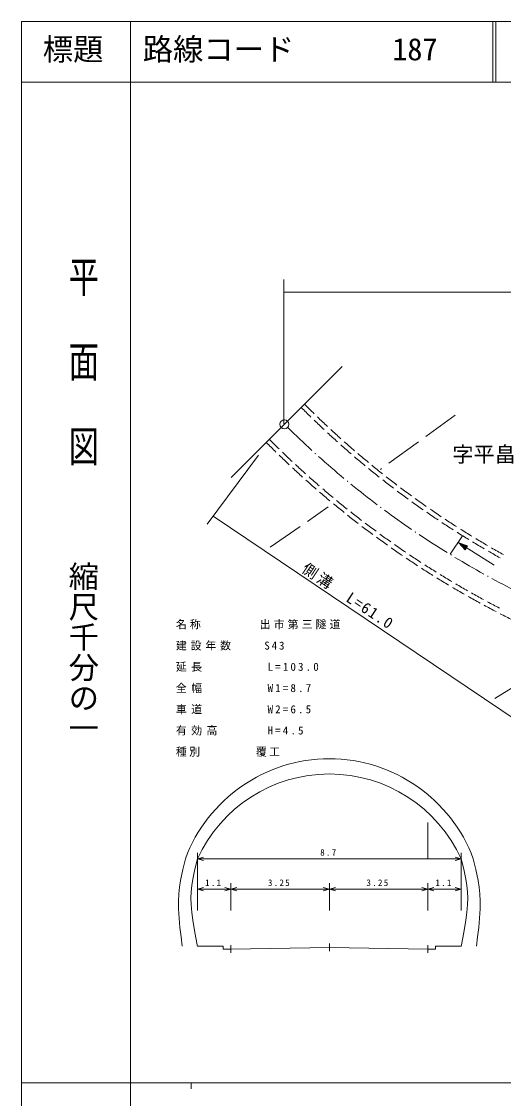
# Model space of a CAD drawing. Units: millimetres, scale not verified. Extents: x -23078 to 616922, y -205489 to 154511.
# Drawn here: x -23078 to 56415, y -23080 to 154511 of the extents above; entities that cross this region are included whole.
import ezdxf
from ezdxf.enums import TextEntityAlignment as Align

# ---------------------------------------------------------------- set-up
doc = ezdxf.new("R2010")
doc.units = ezdxf.units.MM
doc.header["$LTSCALE"] = 1000
doc.linetypes.add('DASHED', pattern=[7.5, 6, -1.5])
doc.linetypes.add('DASHED_SPACED', pattern=[12, 6, -6])
for name, color, linetype, lineweight in [('S-BGD', 7, 'Continuous', 13), ('S-BGD-HTXT', 7, 'Continuous', 13), ('S-TTL', 2, 'Continuous', 13), ('S-TTL-TXT', 7, 'Continuous', 13)]:
    doc.layers.add(name, color=color, linetype=linetype, lineweight=lineweight)
doc.styles.add('@ＭＳ ゴシック', font='')
doc.styles.add('ＭＳ ゴシック', font='')
doc.styles.get('@ＭＳ ゴシック').set_extended_font_data('@MS Gothic')
doc.styles.get('ＭＳ ゴシック').set_extended_font_data('MS Gothic')

msp = doc.modelspace()

# ---------------------------------------------------------------- linework, layer by layer
at = {"layer": 'S-BGD'}
for p, q in [((20192, 88183), (20192, 111960)), ((20192, 109858), (500278, 109858)), ((11501, 79301), (29833, 97633)), ((7534, 71644), (15996, 83008)), ((8522, 72971), (58814, 39069)), ((54864, 64875), (49035, 68524)), ((49035, 68524), (50108, 67410)), ((50506, 68046), (49035, 68524)), ((49166, 68443), (50444, 68018)), ((50106, 67478), (49169, 68441)), ((49296, 68361), (50367, 68000)), ((50088, 67555), (49296, 68361)), ((49423, 68281), (50289, 67982)), ((50070, 67633), (49423, 68281)), ((49554, 68200), (50212, 67965)), ((50052, 67710), (49554, 68200)), ((49681, 68120), (50134, 67947)), ((50035, 67788), (49681, 68120)), ((50037, 67897), (49811, 68039)), ((49811, 68039), (50057, 67929)), ((50017, 67865), (49811, 68039)), ((50057, 67929), (50017, 67865)), ((50134, 67947), (50035, 67788)), ((50212, 67965), (50052, 67710)), ((50289, 67982), (50070, 67633)), ((50367, 68000), (50088, 67555)), ((50444, 68018), (50106, 67478)), ((50108, 67410), (50506, 68046)), ((61121, 46670), (54979, 42887)), ((3943, 16431), (3516, 14652)), ((5943, 16431), (5527, 14758)), ((5943, 7931), (5943, 17431)), ((5943, 16431), (6943, 16716)), ((6943, 16144), (5943, 16431)), ((5943, 16431), (49443, 16431)), ((48443, 16719), (49443, 16431)), ((49443, 16431), (48443, 16146)), ((49443, 17431), (49443, 7931)), ((49443, 16431), (49859, 14758)), ((51443, 16431), (51869, 14652)), ((3516, 14652), (3151, 12868)), ((5527, 14758), (5173, 13083)), ((49859, 14758), (50213, 13083)), ((51869, 14652), (52235, 12868)), ((3151, 12868), (2981, 11757)), ((5173, 13083), (5012, 12051)), ((50213, 13083), (50374, 12051)), ((52235, 12868), (52404, 11757)), ((2981, 11757), (2872, 10641)), ((4910, 11007), (4874, 9950)), ((5012, 12051), (4910, 11007)), ((5943, 11431), (6943, 11716)), ((6943, 11144), (5943, 11431)), ((5943, 11431), (11443, 11431)), ((10443, 11719), (11443, 11431)), ((11443, 11431), (10443, 11146)), ((11443, 12431), (11443, 7931)), ((11443, 11431), (12443, 11716)), ((12443, 11144), (11443, 11431)), ((11443, 11431), (27693, 11431)), ((26693, 11719), (27693, 11431)), ((27693, 11431), (26693, 11146)), ((27693, 12431), (27693, 7931)), ((27693, 11431), (28693, 11716)), ((28693, 11144), (27693, 11431)), ((27693, 11431), (43943, 11431)), ((42943, 11719), (43943, 11431)), ((43943, 11431), (42943, 11146)), ((43943, 12431), (43943, 7931)), ((43943, 11431), (44943, 11716)), ((44943, 11144), (43943, 11431)), ((43943, 11431), (49443, 11431)), ((48443, 11719), (49443, 11431)), ((49443, 11431), (48443, 11146)), ((50374, 12051), (50476, 11007)), ((50476, 11007), (50512, 9950)), ((52404, 11757), (52514, 10641)), ((2872, 10641), (2821, 9431)), ((2821, 9431), (2831, 8217)), ((4874, 9950), (4898, 8881)), ((4898, 8881), (4995, 7610)), ((50487, 8881), (50391, 7610)), ((50512, 9950), (50487, 8881)), ((52514, 10641), (52564, 9431)), ((52564, 9431), (52555, 8217)), ((2831, 8217), (2914, 6669)), ((4995, 7610), (5154, 6326)), ((50391, 7610), (50232, 6326)), ((52555, 8217), (52472, 6669)), ((2914, 6669), (3058, 5117)), ((5154, 6326), (5493, 4302)), ((50232, 6326), (49893, 4302)), ((52472, 6669), (52328, 5117)), ((3058, 5117), (3240, 3582)), ((3240, 3582), (3443, 2036)), ((5493, 4302), (5894, 2276)), ((49893, 4302), (49492, 2276)), ((52146, 3582), (51943, 2036)), ((52328, 5117), (52146, 3582)), ((5894, 2276), (5918, 2156)), ((5918, 2156), (5943, 2036)), ((10193, 2036), (5943, 2036)), ((10193, 1536), (10193, 2036)), ((11443, 2205), (11443, 955)), ((27693, 1799), (11443, 1555)), ((27693, 2449), (27693, 1199)), ((43943, 1555), (27693, 1799)), ((43943, 2205), (43943, 955)), ((45193, 1536), (45193, 2036)), ((45193, 2036), (49443, 2036)), ((49467, 2156), (49443, 2036)), ((49492, 2276), (49467, 2156)), ((11443, 1555), (10193, 1536)), ((43943, 1555), (45193, 1536))]:
    msp.add_line(p, q, dxfattribs=at)
at = {"layer": 'S-BGD', "linetype": 'DASHED'}
for p, q in [((48469, 89596), (36108, 80663)), ((17933, 67808), (27489, 74456)), ((49637, 69720), (47646, 66666))]:
    msp.add_line(p, q, dxfattribs=at)
at = {"layer": 'S-BGD', "linetype": 'DASHED_SPACED'}
msp.add_line((43943, 16431), (43943, 24055), dxfattribs=at)
at = {"layer": 'S-BGD'}
for radius in [746, 22.5]:
    msp.add_circle((20290, 88090), radius, dxfattribs=at)
for centre, radius, start, end in [((127241, 194588), 147006, 224.87526, 225.7522), ((127779, 195126), 147006, 224.87526, 225.7522), ((127779, 195126), 147006, 226.04451, 226.92145), ((125853, 194422), 149834, 225.49471, 227.60101), ((127241, 194588), 147006, 226.04451, 226.92145), ((127779, 195126), 147006, 227.21376, 228.0907), ((126086, 193525), 152878, 224.9043, 225.74756), ((127241, 194588), 147006, 227.21376, 228.0907), ((125787, 192808), 152878, 224.79343, 225.63669), ((126086, 193525), 152878, 226.02864, 226.8719), ((127241, 194588), 147006, 228.38301, 229.25995), ((127779, 195126), 147006, 228.38301, 229.25995), ((125787, 192808), 152878, 225.91777, 226.76103), ((125853, 194422), 149834, 227.8643, 227.90817), ((125853, 194422), 149834, 228.17146, 230.27777), ((127241, 194588), 147006, 229.55226, 230.42921), ((127779, 195126), 147006, 229.55226, 230.42921), ((125787, 192808), 152878, 227.04211, 227.88538), ((126086, 193525), 152878, 227.15298, 227.99625), ((127241, 194588), 147006, 230.72153, 231.59846), ((127779, 195126), 147006, 230.72153, 231.59846), ((125787, 192808), 152878, 228.16646, 229.00972), ((126086, 193525), 152878, 228.27733, 229.12059), ((125853, 194422), 149834, 230.54106, 230.58495), ((125853, 194422), 149834, 230.84822, 232.95453), ((127241, 194588), 147006, 231.89078, 232.76772), ((127779, 195126), 147006, 231.89078, 232.76772), ((125787, 192808), 152878, 229.2908, 230.13405), ((126086, 193525), 152878, 229.40167, 230.24492), ((127241, 194588), 147006, 233.06003, 233.93697), ((127779, 195126), 147006, 233.06003, 233.93697), ((125787, 192808), 152878, 230.41515, 231.25839), ((126086, 193525), 152878, 230.52602, 231.36926), ((127241, 194588), 147006, 234.22928, 235.10622), ((127779, 195126), 147006, 234.22928, 235.10622), ((125787, 192808), 152878, 231.53949, 232.38274), ((126086, 193525), 152878, 231.65036, 232.49361), ((125853, 194422), 149834, 233.21782, 233.2617), ((125853, 194422), 149834, 233.52499, 235.63129), ((127241, 194588), 147006, 235.39853, 236.27547), ((127779, 195126), 147006, 235.39853, 236.27547), ((125787, 192808), 152878, 232.66383, 233.50708), ((126086, 193525), 152878, 232.7747, 233.61795), ((127241, 194588), 147006, 236.56778, 237.44472), ((127779, 195126), 147006, 236.56778, 237.44472), ((125787, 192808), 152878, 233.78816, 234.63142), ((126086, 193525), 152878, 233.89903, 234.74229), ((125853, 194422), 149834, 235.89458, 235.93846), ((125853, 194422), 149834, 236.20175, 238.30804), ((127241, 194588), 147006, 237.73703, 238.61397), ((127779, 195126), 147006, 237.73703, 238.61397), ((125787, 192808), 152878, 234.91251, 235.75577), ((126086, 193525), 152878, 235.02338, 235.86664), ((127241, 194588), 147006, 238.90628, 239.78323), ((127779, 195126), 147006, 238.90628, 239.78323), ((127779, 195126), 147006, 240.07555, 240.95248), ((125787, 192808), 152878, 236.03685, 236.88011), ((126086, 193525), 152878, 236.14772, 236.99098), ((125853, 194422), 149834, 238.57133, 238.61522), ((125853, 194422), 149834, 238.87851, 240.98482), ((127241, 194588), 147006, 240.07555, 240.95248), ((125787, 192808), 152878, 237.16119, 238.00446), ((126086, 193525), 152878, 237.27206, 238.11533), ((125787, 192808), 152878, 238.28554, 239.1288), ((126086, 193525), 152878, 238.39641, 239.23967), ((125853, 194422), 149834, 241.24809, 241.29198), ((125853, 194422), 149834, 241.55527, 243.66158), ((125787, 192808), 152878, 239.40988, 240.25314), ((126086, 193525), 152878, 239.52075, 240.36401), ((125787, 192808), 152878, 240.53423, 241.37749), ((126086, 193525), 152878, 240.6451, 241.48836), ((126086, 193525), 152878, 241.76944, 242.6127), ((125787, 192808), 152878, 241.65857, 242.50183), ((125787, 192808), 152878, 242.78291, 243.62617), ((27693, 7588), 25343, 20.42175, 159.57825), ((27693, 6536), 23895, 24.46301, 155.53699)]:
    msp.add_arc(centre, radius, start, end, dxfattribs=at)
at = {"layer": 'S-BGD-HTXT'}
for p, q in [((-5078, 144511), (-5078, -205489)), ((-23078, -20489), (515922, -20489)), ((4922, -20489), (4922, -21489))]:
    msp.add_line(p, q, dxfattribs=at)
at = {"layer": 'S-TTL'}
for p, q in [((-23078, 154511), (-23078, -205489)), ((616922, 154511), (-23078, 154511)), ((-5078, 154511), (-5078, 144511)), ((54672, 154511), (54672, 144511)), ((55172, 154511), (55172, 144511)), ((-23078, 144511), (616922, 144511))]:
    msp.add_line(p, q, dxfattribs=at)

# ---------------------------------------------------------------- texts
at = {"layer": 'S-BGD', "style": 'ＭＳ ゴシック'}
msp.add_text('字平畠', height=2566, dxfattribs=at).set_placement((47975, 81094), align=Align.BOTTOM_LEFT)
at = {"layer": 'S-BGD', "insert": (22874, 63692), "char_height": 1833, "attachment_point": 7, "rotation": 326.4, "style": 'ＭＳ ゴシック'}
msp.add_mtext('\\T1.17;側溝\u3000L=61.0', dxfattribs=at)
at = {"layer": 'S-BGD', "attachment_point": 7, "style": 'ＭＳ ゴシック'}
for s, insert, char_height in [('\\T1.28;名称\u3000\u3000\u3000\u3000出市第三隧道', (2384, 54287), 1320), ('\\T1.35;建設年数\u3000\u3000S43', (2384, 50787), 1320), ('\\T1.4;延長\u3000\u3000\u3000\u3000L=103.0', (2384, 47287), 1320), ('\\T1.4;全幅\u3000\u3000\u3000\u3000W1=8.7', (2384, 43787), 1320), ('\\T1.4;車道\u3000\u3000\u3000\u3000W2=6.5', (2384, 40287), 1320), ('\\T1.4;有効高\u3000\u3000\u3000H=4.5', (2384, 36787), 1320), ('\\T1.22;種別\u3000\u3000\u3000\u3000覆工', (2384, 33287), 1320), ('\\T1.27;8.7', (26187, 16931), 1100), ('\\T1.27;1.1', (7187, 11931), 1100), ('\\T1.27;3.25', (17562, 11931), 1100), ('\\T1.27;3.25', (33812, 11931), 1100), ('\\T1.27;1.1', (45187, 11931), 1100)]:
    msp.add_mtext(s, dxfattribs=dict(at, insert=insert, char_height=char_height))
at = {"layer": 'S-BGD-HTXT', "style": '@ＭＳ ゴシック', "width": 1.4}
msp.add_text('平  面  図', height=3666, rotation=270, dxfattribs=at).set_placement((-15801, 115986), align=Align.BOTTOM_LEFT)
at = {"layer": 'S-BGD-HTXT', "style": '@ＭＳ ゴシック'}
msp.add_text('縮尺千分の一', height=3666, rotation=270, dxfattribs=at).set_placement((-15800, 65542), align=Align.BOTTOM_LEFT)
at = {"layer": 'S-TTL-TXT', "style": 'ＭＳ ゴシック'}
for s, p in [('標題', (-19578, 147011)), ('路線コード', (-3078, 147011)), ('187', (38064, 147011))]:
    msp.add_text(s, height=3666, dxfattribs=at).set_placement(p, align=Align.BOTTOM_LEFT)

doc.saveas('drawing.dxf')
